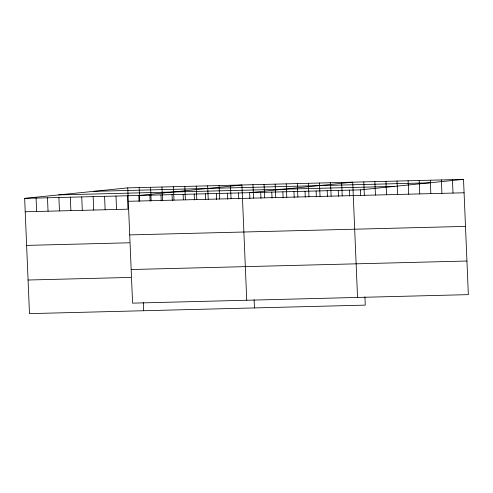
<?xml version="1.0" encoding="UTF-8"?>
<svg xmlns="http://www.w3.org/2000/svg" width="493" height="493" viewBox="0 0 493 493"><rect width="100%" height="100%" fill="white"/><g stroke="black" fill="none" stroke-linecap="round" stroke-linejoin="round"><path stroke-width="0.74" d="M364.912 296.903L365.258 305.124L29.481 313.628L24.65 198.365L127.742 187.876L463.519 179.372L468.35 294.635L132.574 303.14L127.742 187.876M24.65 198.365L360.426 189.86L463.519 179.372M93.719 191.339L429.495 182.835M58.673 194.908L394.449 186.397M128.303 201.292L464.079 192.788M25.211 211.78L127.958 209.18L127.397 195.764M129.714 234.902L465.491 226.398M26.622 245.391L129.369 242.79M131.163 269.529L466.939 261.025M28.07 280.018L130.818 277.417M452.438 179.655L452.999 193.065M441.358 179.933L441.919 193.348M430.278 180.216L430.839 193.626M419.198 180.493L419.759 193.909M408.118 180.777L408.679 194.187M397.038 181.054L397.598 194.47M385.957 181.338L386.518 194.747M374.877 181.615L375.438 195.031M363.791 181.899L364.358 195.314M360.426 189.86L360.679 195.82M357.542 297.439L352.711 182.176L249.618 192.671L249.871 198.63M349.346 190.144L349.592 196.103M341.631 182.459L342.197 195.875M338.266 190.421L338.512 196.387M330.55 182.743L331.111 196.152M327.186 190.705L327.432 196.664M319.47 183.02L320.031 196.436M316.105 190.982L316.352 196.947M308.39 183.304L308.951 196.713M305.025 191.266L305.272 197.225M297.31 183.581L297.871 196.997M293.945 191.543L294.192 197.508M286.23 183.864L286.79 197.274M282.859 191.826L283.111 197.785M275.149 184.142L275.71 197.557M271.779 192.104L272.031 198.069M264.069 184.425L264.63 197.841M260.698 192.387L260.951 198.346M252.989 184.702L253.55 198.118M254.105 299.713L254.45 307.928M246.74 300.249L241.909 184.986L138.816 195.474L139.063 201.434M238.538 192.948L238.791 198.907M230.49 185.276L231.051 198.691M227.458 193.231L227.711 199.19M219.077 185.565L219.638 198.975M216.378 193.509L216.63 199.474M207.658 185.855L208.219 199.264M205.298 193.792L205.55 199.751M196.239 186.144L196.806 199.554M194.217 194.069L194.464 200.035M184.826 186.434L185.386 199.844M183.137 194.353L183.353 199.566M173.407 186.724L173.974 200.133M172.057 194.63L172.304 200.596M161.994 187.013L162.554 200.423M160.977 194.914L161.223 200.873M150.575 187.297L151.135 200.713M149.897 195.197L150.143 201.156M139.162 187.586L139.722 201.002M143.303 302.523L143.642 310.738M115.978 196.054L116.545 209.47M104.565 196.343L105.126 209.753M93.146 196.633L93.713 210.043M81.733 196.923L82.294 210.332M70.314 197.212L70.875 210.622M58.901 197.502L59.462 210.912M47.482 197.792L48.043 211.201M36.069 198.075L36.63 211.491"/></g></svg>
